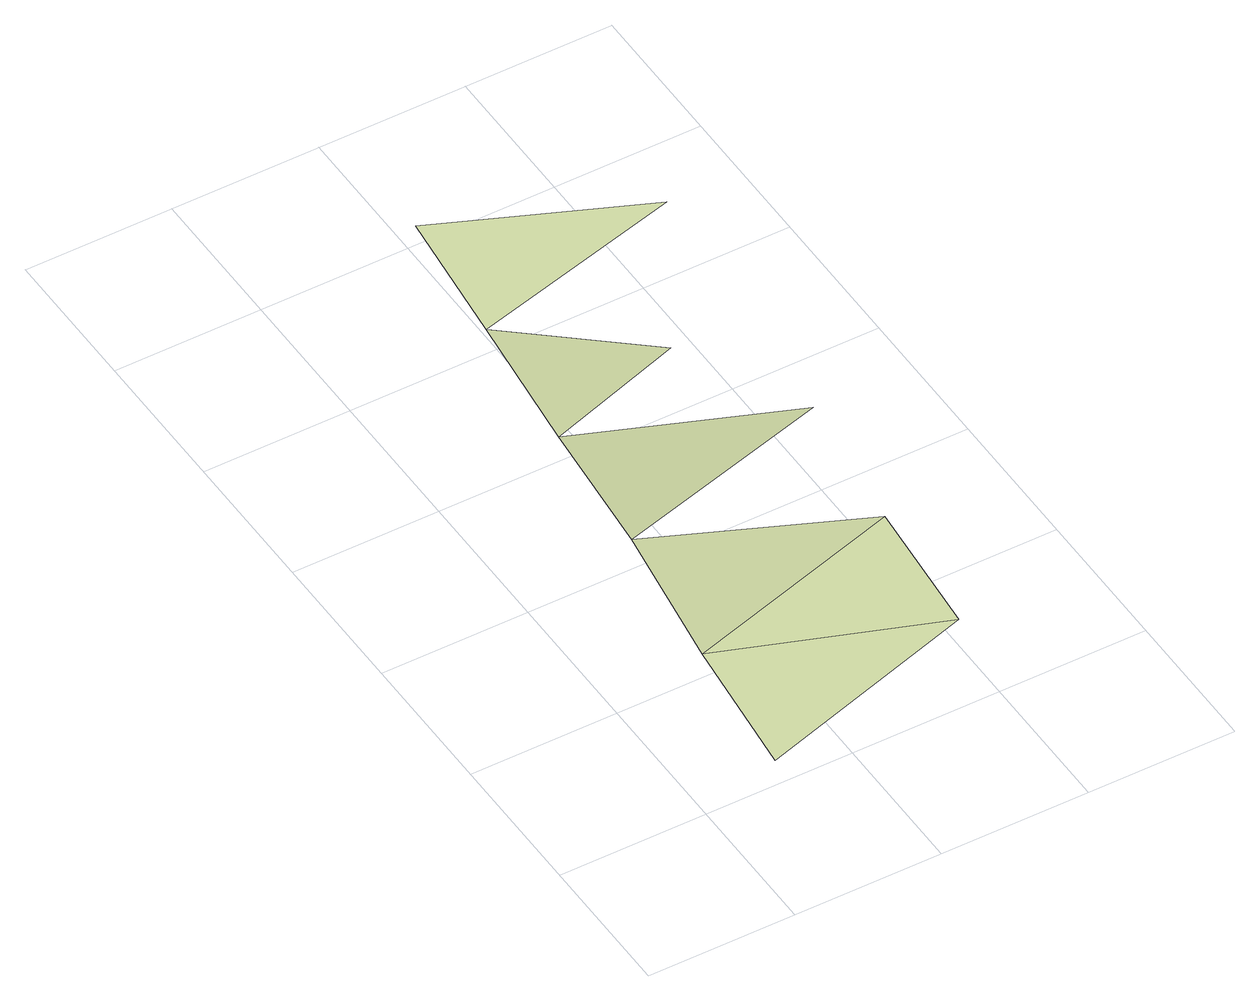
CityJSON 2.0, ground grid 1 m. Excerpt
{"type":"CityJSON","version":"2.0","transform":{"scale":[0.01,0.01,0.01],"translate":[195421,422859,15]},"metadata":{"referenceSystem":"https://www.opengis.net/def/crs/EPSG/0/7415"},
"CityObjects":{
"landuse1":{"type":"LandUse","attributes":{"3df_class":"Terrain","bgt_status":"bestaand","bgt_functie":"berm","relatievehoogteligging":0,"bgt_fysiekvoorkomen":"groenvoorziening","ondersteunendwegdeeloptalud":"false","plus_fysiekvoorkomen":"gras- en kruidachtigen","aantal_punten":0},"geometry":[{"type":"MultiSurface","lod":"1","boundaries":[[[0,1,2]],[[2,3,4]],[[1,3,2]],[[4,5,6]],[[6,7,8]],[[8,9,10]]]}]}
},
"vertices":[
[57,16,4],[209,60,7],[68,116,3],[218,158,6],[80,215,9],[228,255,10],[91,315,5],[183,341,10],[102,415,5],[247,451,7],[114,514,2]
]}
